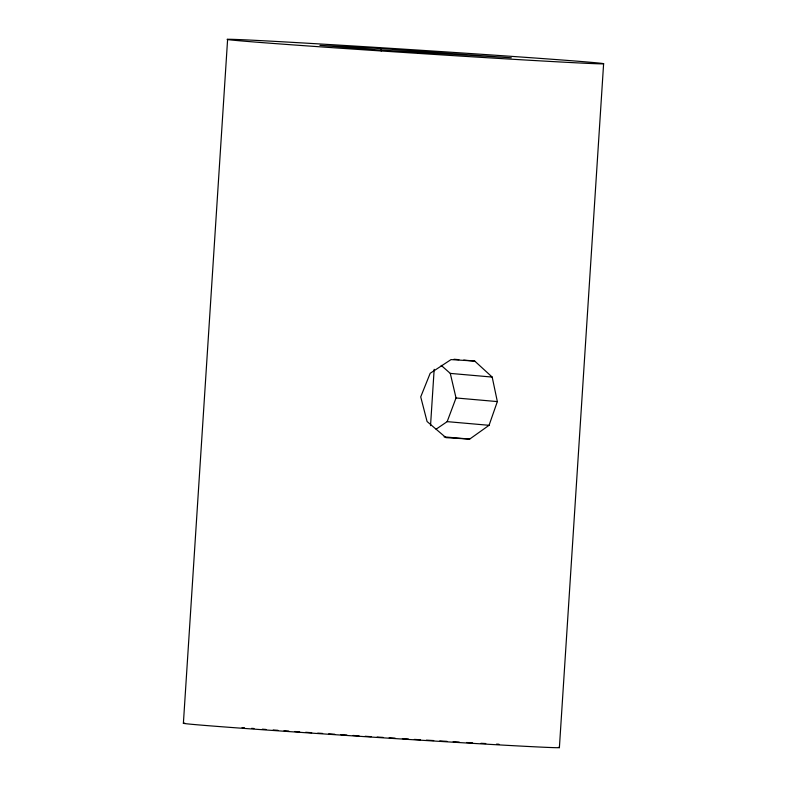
<?xml version="1.0" encoding="UTF-8"?>
<svg xmlns="http://www.w3.org/2000/svg" width="787" height="787" viewBox="0 0 787 787"><rect width="100%" height="100%" fill="white"/><g stroke="black" fill="none" stroke-linecap="round" stroke-linejoin="round"><path stroke-width="1.18" d="M183.391 723.223L227.61 39.37M381.193 51.027L381.351 48.578L511.324 57.785L376.619 49.817L319.906 45.361L381.351 48.578M418.015 53.349L418.172 50.899M430.528 425.669L434.168 369.329M559.39 747.63L603.609 63.777A188.457 1.643 3.7 0 0 325.966 44.328A188.457 1.643 3.7 0 0 317.259 46.62A188.457 1.643 3.7 0 0 603.609 63.777M497.345 401.586L489.061 425.305L469.672 439.097L445.983 437.651L427.066 421.507L420.72 396.884L430.194 373.274L451.03 359.6L474.718 361.056L492.19 377.071L497.345 401.586L456.037 397.966L450.282 373.402L441.182 365.365M436.096 429.19L447.164 421.635L456.037 397.966M472.584 742.849L466.543 742.515M480.975 743.292L485.776 743.538M496.558 744.108L498.958 744.236M426.426 740.144L433.716 740.567M439.795 740.931L447.095 741.364M453.164 741.718L459.244 742.082M371.149 736.662L365.119 736.278M377.15 737.045L383.161 737.419M389.162 737.803L395.163 738.176M402.364 738.639L408.374 739.013M414.375 739.396L420.376 739.77M317.761 733.12L322.621 733.445M328.691 733.848L334.76 734.251M340.83 734.655L346.9 735.058M352.979 735.461L359.049 735.865M273.178 729.982L277.988 730.316M284.009 730.749L288.829 731.084M294.85 731.517L299.66 731.851M305.681 732.284L311.701 732.707M242.062 727.582L244.452 727.768M251.624 728.329L254.014 728.516M262.376 729.175L265.967 729.46M454.01 359.246L458.88 359.669M463.75 360.092L474.718 361.056M450.282 373.402L492.19 377.071M447.164 421.635L489.061 425.305M444.094 436.864L469.672 439.097M558.436 747.345A188.457 1.643 3.7 0 1 369.447 736.947A188.457 1.643 3.7 0 1 184.788 723.155"/></g></svg>
